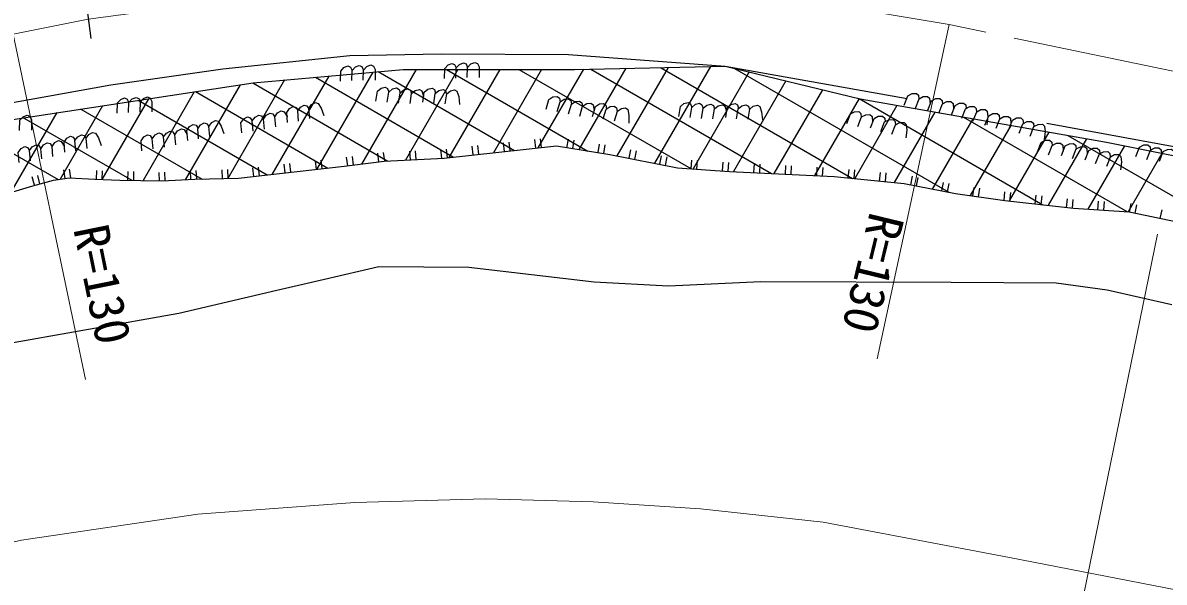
# Model space of a CAD drawing. Units: millimetres at full size, sheet at 1:1000; details may follow other scales. Extents: x 40000 to 680000, y 20000 to 380000.
# Drawn here: x 340063 to 399182, y 260251 to 289200 of the extents above; entities that cross this region are included whole.
import ezdxf
from ezdxf.enums import TextEntityAlignment as Align

# ---------------------------------------------------------------- set-up
doc = ezdxf.new("R2010")
doc.units = ezdxf.units.MM
doc.header["$LTSCALE"] = 1000
doc.linetypes.add('CHAIN', pattern=[18.5, 12, -1.5, 3.5, -1.5])
for name, color, linetype, lineweight in [('M-BGD', 7, 'Continuous', 25), ('M-BMK', 2, 'CHAIN', 13), ('M-BMK-SRVR', 3, 'Continuous', 25), ('M-STR-HTXT', 7, 'Continuous', 13)]:
    doc.layers.add(name, color=color, linetype=linetype, lineweight=lineweight)
doc.styles.add('ＭＳ ゴシック', font='')
doc.styles.get('ＭＳ ゴシック').set_extended_font_data('MS Gothic')

msp = doc.modelspace()

# ---------------------------------------------------------------- linework, layer by layer
at = {"layer": 'M-BGD'}
for p, q in [((360435, 286791), (357604, 281888)), ((362600, 286791), (359889, 282096)), ((362013, 286791), (369331, 282566)), ((364765, 286791), (362130, 282228)), ((366930, 286791), (364439, 282476)), ((365763, 286791), (374662, 281653)), ((369101, 286801), (366747, 282725)), ((371293, 286848), (368864, 282641)), ((369482, 286809), (378844, 281404)), ((373485, 286895), (370839, 282313)), ((375677, 286942), (372785, 281933)), ((373098, 286886), (383037, 281148)), ((376931, 286839), (388028, 280432)), ((353622, 286242), (350684, 281152)), ((355905, 286446), (352969, 281359)), ((355218, 286384), (362372, 282254)), ((358188, 286650), (355282, 281616)), ((358465, 286675), (365533, 282594)), ((377678, 286658), (374784, 281645)), ((379578, 286199), (376867, 281503)), ((348941, 285633), (346288, 281039)), ((351314, 285993), (348477, 281079)), ((349003, 285642), (355864, 281681)), ((351972, 286093), (358978, 282048)), ((381478, 285740), (378971, 281398)), ((346567, 285272), (344157, 281097)), ((346034, 285191), (352719, 281332)), ((383378, 285280), (381075, 281292)), ((383381, 285280), (392894, 279787)), ((341821, 284551), (339442, 280431)), ((344194, 284911), (341997, 281106)), ((343066, 284740), (349346, 281114)), ((385341, 284930), (383151, 281137)), ((387306, 284584), (385200, 280937)), ((337129, 283838), (341887, 281090)), ((340097, 284289), (345705, 281051)), ((389271, 284238), (387171, 280600)), ((388788, 284323), (397287, 279416)), ((391237, 283892), (389138, 280257)), ((366929, 282744), (366881, 283192)), ((368249, 282739), (368320, 283183)), ((393202, 283546), (391145, 279983)), ((395167, 283199), (393179, 279756)), ((394185, 283372), (403096, 278227)), ((361765, 282189), (361717, 282636)), ((362063, 282221), (362015, 282668)), ((363387, 282363), (363339, 282811)), ((363685, 282395), (363637, 282843)), ((365009, 282538), (364961, 282985)), ((365307, 282570), (365259, 283017)), ((366631, 282712), (366583, 283159)), ((368545, 282692), (368616, 283136)), ((369860, 282482), (369931, 282926)), ((370156, 282434), (370227, 282879)), ((371464, 282191), (371551, 282632)), ((397121, 282834), (395230, 279558)), ((355269, 281615), (355219, 282062)), ((355567, 281648), (355518, 282095)), ((356890, 281798), (356833, 282244)), ((357188, 281836), (357131, 282282)), ((358508, 282003), (358452, 282450)), ((358806, 282041), (358749, 282487)), ((360136, 282109), (360112, 282559)), ((360435, 282125), (360411, 282575)), ((371759, 282133), (371845, 282575)), ((373066, 281879), (373152, 282320)), ((373360, 281821), (373446, 282263)), ((374678, 281652), (374709, 282101)), ((374977, 281631), (375009, 282080)), ((399062, 282446), (397312, 279414)), ((342252, 281142), (342189, 281587)), ((342549, 281183), (342486, 281629)), ((343880, 281106), (343895, 281556)), ((344179, 281096), (344195, 281546)), ((345510, 281055), (345519, 281505)), ((345810, 281049), (345819, 281499)), ((347141, 281012), (347118, 281462)), ((347441, 281027), (347418, 281477)), ((348770, 281094), (348748, 281543)), ((349070, 281109), (349047, 281558)), ((350401, 281144), (350388, 281594)), ((350700, 281152), (350688, 281602)), ((352027, 281255), (351977, 281702)), ((352325, 281288), (352275, 281735)), ((353648, 281435), (353598, 281882)), ((353946, 281468), (353896, 281915)), ((376305, 281539), (376337, 281988)), ((376604, 281518), (376636, 281967)), ((377934, 281450), (377957, 281899)), ((378234, 281435), (378256, 281884)), ((379563, 281368), (379586, 281817)), ((379863, 281353), (379885, 281802)), ((381192, 281286), (381215, 281736)), ((381492, 281271), (381515, 281721)), ((382819, 281170), (382863, 281618)), ((383118, 281141), (383161, 281588)), ((384442, 281011), (384486, 281459)), ((384741, 280982), (384785, 281429)), ((340661, 280792), (340545, 281227)), ((340951, 280870), (340834, 281305)), ((386061, 280819), (386148, 281260)), ((386355, 280761), (386442, 281202)), ((387662, 280504), (387748, 280945)), ((387956, 280446), (388043, 280887)), ((389270, 280239), (389333, 280684)), ((389568, 280197), (389630, 280643)), ((390886, 280013), (390936, 280460)), ((391184, 279979), (391234, 280426)), ((392507, 279831), (392557, 280278)), ((392805, 279797), (392855, 280245)), ((394128, 279649), (394178, 280096)), ((394426, 279616), (394476, 280063)), ((395754, 279522), (395785, 279971)), ((396053, 279501), (396084, 279950)), ((397381, 279409), (397473, 279849)), ((397675, 279348), (397766, 279789)), ((398979, 279078), (399070, 279519))]:
    msp.add_line(p, q, dxfattribs=at)
for points in [[(237453, 262493), (256016, 266895), (265698, 268976), (278179, 271809), (332607, 283832), (344619, 285987), (350420, 286822), (357009, 287503), (361749, 287597), (368327, 287565), (376438, 286958), (385865, 285286)], [(245206, 261420), (247646, 263332), (250703, 265004), (261921, 267377), (282105, 271934), (307041, 277493), (333984, 283360), (351991, 286096), (359770, 286791), (368638, 286791), (376438, 286958), (383442, 285265), (396203, 283017), (408126, 280636)], [(356513, 286181), (356530, 286707), (356697, 286889), (356900, 286968), (357038, 286911), (357122, 286733)], [(357105, 286208), (357122, 286733), (357288, 286915), (357492, 286994), (357630, 286938), (357713, 286759)], [(357697, 286234), (357713, 286759), (357880, 286942), (358084, 287020), (358222, 286964), (358305, 286785), (358308, 286240)], [(361902, 286316), (361919, 286841), (362086, 287024), (362290, 287102), (362427, 287046), (362511, 286868)], [(362494, 286342), (362511, 286868), (362678, 287050), (362882, 287129), (363019, 287072), (363103, 286894)], [(363086, 286368), (363103, 286894), (363270, 287076), (363473, 287155), (363611, 287098), (363695, 286920), (363697, 286374)], [(358345, 285147), (358428, 285666), (358616, 285826), (358829, 285878), (358958, 285805), (359018, 285618)], [(358935, 285098), (359018, 285618), (359207, 285777), (359419, 285830), (359548, 285756), (359609, 285569)], [(359526, 285050), (359609, 285569), (359797, 285729), (360009, 285781), (360139, 285708), (360199, 285520)], [(360119, 285021), (360202, 285540), (360391, 285700), (360603, 285752), (360732, 285679), (360822, 285401), (360823, 285385)], [(360776, 285086), (360859, 285605), (361047, 285765), (361259, 285818), (361389, 285744), (361447, 285562)], [(361344, 285026), (361427, 285545), (361616, 285705), (361828, 285758), (361957, 285684), (362016, 285502)], [(361936, 285004), (362019, 285523), (362208, 285683), (362420, 285735), (362549, 285662), (362639, 285384), (362683, 284975)], [(385719, 284941), (385912, 285430), (386130, 285545), (386349, 285551), (386459, 285452), (386478, 285255)], [(344950, 284527), (344967, 285053), (345134, 285235), (345338, 285314), (345475, 285257), (345559, 285079)], [(345542, 284554), (345559, 285079), (345726, 285261), (345930, 285340), (346067, 285284), (346151, 285105)], [(346134, 284580), (346151, 285105), (346318, 285288), (346521, 285366), (346659, 285310), (346743, 285131), (346745, 284586)], [(354926, 284242), (354880, 284765), (355024, 284966), (355216, 285069), (355360, 285029), (355514, 284782), (355657, 284397)], [(367170, 284727), (367317, 285231), (367524, 285366), (367741, 285392), (367860, 285303), (367897, 285109)], [(367749, 284604), (367897, 285109), (368104, 285244), (368321, 285269), (368440, 285180), (368476, 284986)], [(368329, 284482), (368476, 284986), (368683, 285121), (368900, 285146), (369019, 285057), (369056, 284864)], [(368914, 284378), (369061, 284883), (369269, 285018), (369486, 285043), (369605, 284954), (369658, 284668), (369658, 284651)], [(369573, 284361), (369721, 284865), (369928, 285000), (370145, 285025), (370264, 284936), (370299, 284749)], [(374038, 284354), (374121, 284873), (374309, 285033), (374522, 285085), (374651, 285012), (374711, 284824)], [(374628, 284305), (374711, 284824), (374900, 284984), (375112, 285037), (375241, 284963), (375302, 284776)], [(375219, 284257), (375302, 284776), (375490, 284936), (375702, 284988), (375832, 284915), (375892, 284727)], [(375812, 284228), (375895, 284747), (376084, 284907), (376296, 284959), (376425, 284886), (376514, 284608), (376516, 284591)], [(376469, 284293), (376552, 284812), (376740, 284972), (376952, 285024), (377082, 284951), (377140, 284769)], [(377037, 284233), (377120, 284752), (377308, 284912), (377521, 284965), (377650, 284891), (377709, 284708)], [(386293, 284785), (386485, 285274), (386704, 285390), (386922, 285395), (387033, 285296), (387060, 285006), (387058, 284989)], [(386935, 284674), (387127, 285163), (387346, 285279), (387564, 285284), (387675, 285185), (387693, 284989)], [(387508, 284518), (387701, 285007), (387919, 285123), (388137, 285129), (388248, 285029), (388276, 284739), (388274, 284722)], [(388163, 284441), (388356, 284930), (388574, 285046), (388793, 285051), (388903, 284952), (388921, 284762)], [(339896, 283632), (339912, 284157), (340079, 284340), (340283, 284418), (340421, 284362), (340504, 284183), (340507, 283638)], [(351993, 283601), (351947, 284124), (352090, 284325), (352283, 284428), (352427, 284388), (352531, 284221)], [(352577, 283698), (352531, 284221), (352675, 284422), (352868, 284525), (353011, 284485), (353115, 284318)], [(353160, 283815), (353114, 284338), (353257, 284539), (353450, 284642), (353594, 284602), (353748, 284355), (353754, 284339)], [(353781, 284038), (353734, 284562), (353878, 284763), (354071, 284866), (354214, 284826), (354315, 284664)], [(354346, 284119), (354300, 284643), (354444, 284844), (354637, 284946), (354780, 284907), (354882, 284744)], [(370130, 284230), (370277, 284734), (370484, 284869), (370701, 284895), (370821, 284805), (370856, 284617)], [(370714, 284133), (370862, 284637), (371069, 284772), (371286, 284797), (371405, 284708), (371459, 284422), (371452, 284011)], [(377629, 284210), (377712, 284730), (377901, 284889), (378113, 284942), (378242, 284868), (378332, 284591), (378376, 284182)], [(382736, 283993), (382929, 284483), (383147, 284598), (383366, 284604), (383476, 284504), (383495, 284308)], [(383310, 283838), (383502, 284327), (383721, 284442), (383939, 284448), (384050, 284348), (384077, 284058), (384076, 284041)], [(383965, 283760), (384157, 284250), (384376, 284365), (384594, 284371), (384705, 284271), (384723, 284081)], [(388705, 284260), (388898, 284749), (389116, 284865), (389335, 284871), (389445, 284771), (389464, 284580)], [(389279, 284111), (389471, 284600), (389690, 284716), (389908, 284721), (390019, 284622), (390046, 284332), (390002, 283923)], [(389900, 283905), (390093, 284394), (390311, 284510), (390530, 284516), (390640, 284416), (390659, 284220)], [(348604, 283112), (348558, 283636), (348701, 283837), (348894, 283939), (349038, 283900), (349139, 283738)], [(349170, 283193), (349123, 283717), (349267, 283918), (349460, 284020), (349603, 283981), (349705, 283818)], [(349750, 283315), (349703, 283839), (349847, 284040), (350040, 284143), (350183, 284103), (350338, 283856), (350481, 283470)], [(351409, 283504), (351362, 284027), (351506, 284228), (351699, 284331), (351842, 284291), (351947, 284124)], [(384507, 283580), (384700, 284069), (384918, 284185), (385137, 284190), (385247, 284091), (385265, 283899)], [(385081, 283430), (385273, 283919), (385492, 284035), (385710, 284041), (385821, 283941), (385848, 283651), (385804, 283242)], [(390474, 283750), (390666, 284239), (390885, 284354), (391103, 284360), (391214, 284260), (391241, 283970), (391239, 283953)], [(391129, 283672), (391321, 284162), (391540, 284277), (391758, 284283), (391869, 284183), (391887, 283993)], [(391671, 283492), (391864, 283981), (392082, 284096), (392301, 284102), (392411, 284003), (392429, 283811)], [(392245, 283342), (392437, 283831), (392656, 283947), (392874, 283953), (392985, 283853), (393012, 283563), (392968, 283154)], [(393103, 284006), (402891, 282212), (414928, 279358)], [(342244, 282501), (342198, 283024), (342341, 283226), (342534, 283328), (342678, 283289), (342779, 283127)], [(342810, 282581), (342764, 283105), (342907, 283306), (343100, 283409), (343243, 283369), (343345, 283206)], [(343390, 282704), (343343, 283228), (343487, 283429), (343680, 283531), (343823, 283492), (343978, 283245), (344121, 282859)], [(346232, 282577), (346186, 283101), (346329, 283302), (346522, 283405), (346666, 283365), (346770, 283198)], [(346816, 282674), (346770, 283198), (346914, 283399), (347107, 283502), (347250, 283462), (347354, 283295)], [(347401, 282771), (347354, 283295), (347498, 283496), (347691, 283599), (347834, 283559), (347939, 283392)], [(347983, 282888), (347937, 283412), (348081, 283613), (348274, 283716), (348417, 283676), (348571, 283429), (348577, 283413)], [(331047, 277924), (340584, 280772), (341645, 281056), (342456, 281170), (343795, 281109), (345080, 281064), (347269, 281019), (348968, 281104), (351237, 281167), (356709, 281775), (358780, 282038), (361885, 282202), (367699, 282827), (370476, 282383), (373978, 281701), (376675, 281513), (382089, 281241), (385722, 280886), (388377, 280363), (390927, 280008), (394482, 279609), (397375, 279410), (403085, 278228)], [(339872, 281966), (339826, 282490), (339969, 282691), (340162, 282793), (340306, 282754), (340410, 282587)], [(340457, 282063), (340410, 282587), (340554, 282788), (340747, 282890), (340890, 282851), (340994, 282684)], [(341041, 282160), (340994, 282684), (341138, 282885), (341331, 282987), (341474, 282948), (341579, 282781)], [(341623, 282277), (341577, 282801), (341721, 283002), (341914, 283104), (342057, 283065), (342211, 282818), (342217, 282802)], [(392615, 282518), (392808, 283007), (393026, 283123), (393245, 283128), (393355, 283029), (393374, 282832)], [(393189, 282362), (393381, 282851), (393600, 282967), (393818, 282972), (393929, 282873), (393957, 282583), (393955, 282566)], [(393860, 282338), (394053, 282827), (394271, 282943), (394490, 282949), (394600, 282849), (394619, 282653)], [(394434, 282182), (394626, 282672), (394845, 282787), (395063, 282793), (395174, 282693), (395201, 282403), (395199, 282386)], [(395089, 282105), (395281, 282594), (395500, 282710), (395718, 282716), (395829, 282616), (395847, 282426)], [(397711, 282279), (397903, 282769), (398121, 282884), (398340, 282890), (398450, 282790), (398469, 282594)], [(398284, 282124), (398477, 282613), (398695, 282729), (398913, 282734), (399024, 282635), (399052, 282344), (399050, 282328)], [(398939, 282046), (399132, 282536), (399350, 282651), (399568, 282657), (399679, 282557), (399697, 282367)], [(395631, 281925), (395824, 282414), (396042, 282529), (396261, 282535), (396371, 282435), (396389, 282244)], [(396205, 281775), (396397, 282264), (396616, 282380), (396834, 282385), (396945, 282286), (396972, 281996), (396928, 281587)], [(338761, 272524), (348142, 274178), (353215, 275361), (355692, 275929), (358501, 276595), (363163, 276551), (369660, 275799), (373512, 275596), (378294, 275813), (388148, 275778), (393593, 275735), (396236, 275388), (399571, 274622)]]:
    msp.add_lwpolyline(points, dxfattribs=at)
at = {"layer": 'M-BMK'}
msp.add_lwpolyline([(403169, 285965), (388040, 289110), (381849, 290148), (375057, 290904), (369178, 291147), (362041, 291183), (356163, 290895), (349040, 290140), (343455, 289387), (339561, 288608), (323680, 285150), (304016, 280801), (272038, 273555), (265127, 272053), (237123, 265789)], dxfattribs=at)
at = {"layer": 'M-BMK-SRVR'}
msp.add_line((343321, 290378), (343588, 288396), dxfattribs=at)
at = {"layer": 'M-STR-HTXT'}
for p, q in [((384309, 271804), (388040, 289110)), ((343303, 270732), (339561, 288608)), ((393815, 253720), (398829, 278270))]:
    msp.add_line(p, q, dxfattribs=at)
msp.add_lwpolyline([(423577, 255223), (391167, 261519), (381519, 263358), (375169, 264041), (369609, 264405), (364030, 264567), (357253, 264372), (349132, 263764), (339996, 262417), (334757, 261245), (325313, 258922), (316593, 257019), (300165, 253496), (283478, 249874), (260746, 244983), (249060, 242412)], dxfattribs=at)

# ---------------------------------------------------------------- texts
at = {"layer": 'M-STR-HTXT', "style": 'ＭＳ ゴシック'}
for rotation, p in [(256.409, (383417, 279613)), (281.494, (342132, 278432))]:
    msp.add_text('R=130', height=1833, rotation=rotation, dxfattribs=at).set_placement(p, align=Align.BOTTOM_LEFT)

doc.saveas('drawing.dxf')
